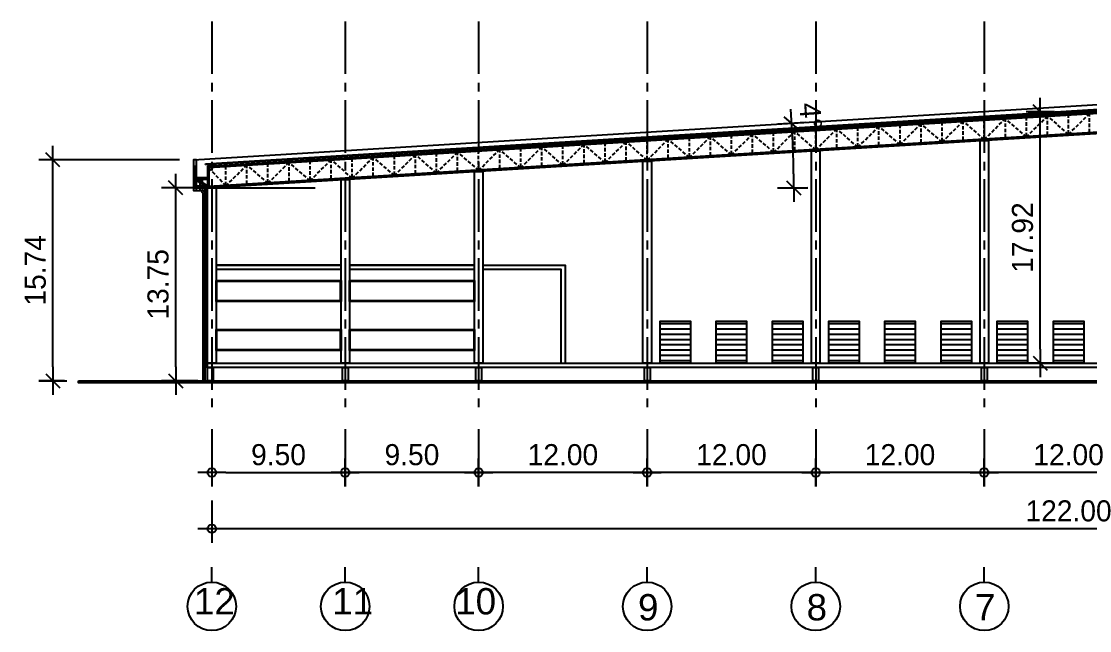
# Model space of a CAD drawing. Extents: x 692141 to 693595, y 1492301 to 1494225.
# Drawn here: x 692416.9 to 692492.9, y 1492695.3 to 1492738.7 of the extents above; entities that cross this region are included whole.
import ezdxf
from ezdxf.enums import TextEntityAlignment as Align

# ---------------------------------------------------------------- set-up
doc = ezdxf.new("R2010")
doc.units = 0
doc.header["$MEASUREMENT"] = 0
doc.linetypes.add('CENTER2', pattern=[1.125, 0.75, -0.125, 0.125, -0.125])
doc.linetypes.add('DASHED2', pattern=[0.375, 0.25, -0.125])
for name, color, linetype in [('A-dimension', 1, 'Continuous'), ('Arrow dim', 2, 'Continuous'), ('Arrow dim2', 1, 'Continuous'), ('Green', 72, 'Continuous'), ('Grid', 8, 'CENTER2'), ('HATCH', 8, 'Continuous'), ('Layer1', 1, 'Continuous'), ('Layer3', 2, 'Continuous'), ('Layer4', 3, 'Continuous'), ('Layer8', 8, 'Continuous'), ('Layer9', 9, 'Continuous'), ('T3', 6, 'Continuous')]:
    doc.layers.add(name, color=color, linetype=linetype)
doc.styles.add('ARIAL', font='arial.ttf')
doc.styles.add('MASTER', font='CordiaUPC.ttf')
doc.dimstyles.new('1000-AA', dxfattribs={"dimtxt": 1.5, "dimasz": 1, "dimexe": 1, "dimexo": 1, "dimgap": 0.5, "dimtad": 1, "dimzin": 0, "dimdsep": 46, "dimtxsty": 'MASTER', "dimblk": 'J-02', "dimcen": 0.09, "dimdle": 1, "dimclrd": 1, "dimclre": 8, "dimclrt": 3, "dimadec": 0, "dimazin": 0, "dimtfac": 1, "dimtix": 1, "dimtmove": 2, "dimatfit": 3, "dimldrblk": 'DOT', "dimfxl": 1, "dimtolj": 1, "dimtzin": 0, "dimarcsym": 0})
doc.dimstyles.new('1000-CC', dxfattribs={"dimtxt": 1.5, "dimasz": 1, "dimexe": 1, "dimexo": 1, "dimgap": 0.5, "dimtad": 1, "dimzin": 0, "dimdsep": 46, "dimtxsty": 'MASTER', "dimblk": 'J-01', "dimcen": 0.09, "dimdle": 1, "dimclrd": 1, "dimclre": 8, "dimclrt": 3, "dimadec": 0, "dimazin": 0, "dimtfac": 1, "dimtix": 1, "dimtmove": 2, "dimatfit": 3, "dimldrblk": 'DOT', "dimfxl": 1, "dimtolj": 1, "dimtzin": 0, "dimarcsym": 0})

# ---------------------------------------------------------------- blocks, each defined once
blk = doc.blocks.new('J-01')
at = {"layer": 'Arrow dim'}
blk.add_circle((0, 0), 0.3, dxfattribs=at)
at = {"layer": 'Arrow dim2'}
for p, q in [((0, -1), (0, 1)), ((-1, 0), (1, 0))]:
    blk.add_line(p, q, dxfattribs=at)
blk = doc.blocks.new('*D352')
at = {"layer": 'A-dimension', "color": 8, "lineweight": -2, "transparency": 16777216}
for p, q in [((692430.448, 1492704.594), (692430.448, 1492701.589)), ((692552.448, 1492704.148), (692552.448, 1492701.589))]:
    blk.add_line(p, q, dxfattribs=at)
at = {"layer": 'A-dimension', "color": 1, "lineweight": -2, "transparency": 16777216}
blk.add_line((692551.448, 1492702.589), (692431.448, 1492702.589), dxfattribs=at)
at = {"layer": 'Defpoints', "color": 0, "transparency": 16777216}
for p in [(692430.448, 1492705.594), (692552.448, 1492705.148), (692430.448, 1492702.589)]:
    blk.add_point(p, dxfattribs=at)
at = {"layer": 'A-dimension', "color": 1, "lineweight": -2, "transparency": 16777216, "rotation": 180}
blk.add_blockref('J-01', (692430.448, 1492702.589), dxfattribs=at)
at = {"layer": 'A-dimension', "color": 1, "lineweight": -2, "transparency": 16777216}
blk.add_blockref('J-01', (692552.448, 1492702.589), dxfattribs=at)
at = {"layer": 'A-dimension', "color": 3, "transparency": 16777216, "insert": (692491.448, 1492703.852), "char_height": 1.5, "attachment_point": 5, "style": 'MASTER'}
blk.add_mtext('\\A1;122.00', dxfattribs=at)
blk = doc.blocks.new('_Dot')
at = {"color": 0, "linetype": 'ByBlock', "lineweight": -2}
blk.add_line((-0.5, 0), (-1, 0), dxfattribs=at)
at = {"color": 0, "linetype": 'ByBlock', "const_width": 0.5}
blk.add_lwpolyline([(-0.25, 0, 1), (0.25, 0, 1)], format="xyb", close=True, dxfattribs=at)
blk = doc.blocks.new('*D357')
at = {"layer": 'A-dimension', "color": 8, "lineweight": -2, "transparency": 16777216}
for p, q in [((692485.448, 1492709.694), (692485.448, 1492705.594)), ((692497.448, 1492709.694), (692497.448, 1492705.594))]:
    blk.add_line(p, q, dxfattribs=at)
at = {"layer": 'A-dimension', "color": 1, "lineweight": -2, "transparency": 16777216}
blk.add_line((692496.448, 1492706.594), (692486.448, 1492706.594), dxfattribs=at)
at = {"layer": 'Defpoints', "color": 0, "transparency": 16777216}
for p in [(692485.448, 1492710.694), (692497.448, 1492710.694), (692485.448, 1492706.594)]:
    blk.add_point(p, dxfattribs=at)
at = {"layer": 'A-dimension', "color": 1, "lineweight": -2, "transparency": 16777216, "rotation": 180}
blk.add_blockref('J-01', (692485.448, 1492706.594), dxfattribs=at)
at = {"layer": 'A-dimension', "color": 1, "lineweight": -2, "transparency": 16777216}
blk.add_blockref('J-01', (692497.448, 1492706.594), dxfattribs=at)
at = {"layer": 'A-dimension', "color": 3, "transparency": 16777216, "insert": (692491.448, 1492707.857), "char_height": 1.5, "attachment_point": 5, "style": 'MASTER'}
blk.add_mtext('\\A1;12.00', dxfattribs=at)
blk = doc.blocks.new('*D358')
at = {"layer": 'A-dimension', "color": 8, "lineweight": -2, "transparency": 16777216}
for p, q in [((692473.448, 1492709.694), (692473.448, 1492705.594)), ((692485.448, 1492709.694), (692485.448, 1492705.594))]:
    blk.add_line(p, q, dxfattribs=at)
at = {"layer": 'A-dimension', "color": 1, "lineweight": -2, "transparency": 16777216}
blk.add_line((692484.448, 1492706.594), (692474.448, 1492706.594), dxfattribs=at)
at = {"layer": 'Defpoints', "color": 0, "transparency": 16777216}
for p in [(692473.448, 1492710.694), (692485.448, 1492710.694), (692473.448, 1492706.594)]:
    blk.add_point(p, dxfattribs=at)
at = {"layer": 'A-dimension', "color": 1, "lineweight": -2, "transparency": 16777216, "rotation": 180}
blk.add_blockref('J-01', (692473.448, 1492706.594), dxfattribs=at)
at = {"layer": 'A-dimension', "color": 1, "lineweight": -2, "transparency": 16777216}
blk.add_blockref('J-01', (692485.448, 1492706.594), dxfattribs=at)
at = {"layer": 'A-dimension', "color": 3, "transparency": 16777216, "insert": (692479.448, 1492707.857), "char_height": 1.5, "attachment_point": 5, "style": 'MASTER'}
blk.add_mtext('\\A1;12.00', dxfattribs=at)
blk = doc.blocks.new('*D359')
at = {"layer": 'A-dimension', "color": 8, "lineweight": -2, "transparency": 16777216}
for p, q in [((692461.448, 1492709.694), (692461.448, 1492705.594)), ((692473.448, 1492709.694), (692473.448, 1492705.594))]:
    blk.add_line(p, q, dxfattribs=at)
at = {"layer": 'A-dimension', "color": 1, "lineweight": -2, "transparency": 16777216}
blk.add_line((692472.448, 1492706.594), (692462.448, 1492706.594), dxfattribs=at)
at = {"layer": 'Defpoints', "color": 0, "transparency": 16777216}
for p in [(692461.448, 1492710.694), (692473.448, 1492710.694), (692461.448, 1492706.594)]:
    blk.add_point(p, dxfattribs=at)
at = {"layer": 'A-dimension', "color": 1, "lineweight": -2, "transparency": 16777216, "rotation": 180}
blk.add_blockref('J-01', (692461.448, 1492706.594), dxfattribs=at)
at = {"layer": 'A-dimension', "color": 1, "lineweight": -2, "transparency": 16777216}
blk.add_blockref('J-01', (692473.448, 1492706.594), dxfattribs=at)
at = {"layer": 'A-dimension', "color": 3, "transparency": 16777216, "insert": (692467.448, 1492707.857), "char_height": 1.5, "attachment_point": 5, "style": 'MASTER'}
blk.add_mtext('\\A1;12.00', dxfattribs=at)
blk = doc.blocks.new('*D360')
at = {"layer": 'A-dimension', "color": 8, "lineweight": -2, "transparency": 16777216}
for p, q in [((692449.448, 1492709.694), (692449.448, 1492705.594)), ((692461.448, 1492709.694), (692461.448, 1492705.594))]:
    blk.add_line(p, q, dxfattribs=at)
at = {"layer": 'A-dimension', "color": 1, "lineweight": -2, "transparency": 16777216}
blk.add_line((692460.448, 1492706.594), (692450.448, 1492706.594), dxfattribs=at)
at = {"layer": 'Defpoints', "color": 0, "transparency": 16777216}
for p in [(692449.448, 1492710.694), (692461.448, 1492710.694), (692449.448, 1492706.594)]:
    blk.add_point(p, dxfattribs=at)
at = {"layer": 'A-dimension', "color": 1, "lineweight": -2, "transparency": 16777216, "rotation": 180}
blk.add_blockref('J-01', (692449.448, 1492706.594), dxfattribs=at)
at = {"layer": 'A-dimension', "color": 1, "lineweight": -2, "transparency": 16777216}
blk.add_blockref('J-01', (692461.448, 1492706.594), dxfattribs=at)
at = {"layer": 'A-dimension', "color": 3, "transparency": 16777216, "insert": (692455.448, 1492707.857), "char_height": 1.5, "attachment_point": 5, "style": 'MASTER'}
blk.add_mtext('\\A1;12.00', dxfattribs=at)
blk = doc.blocks.new('*D361')
at = {"layer": 'A-dimension', "color": 8, "lineweight": -2, "transparency": 16777216}
for p, q in [((692439.948, 1492709.694), (692439.948, 1492705.594)), ((692449.448, 1492709.694), (692449.448, 1492705.594))]:
    blk.add_line(p, q, dxfattribs=at)
at = {"layer": 'A-dimension', "color": 1, "lineweight": -2, "transparency": 16777216}
blk.add_line((692448.448, 1492706.594), (692440.948, 1492706.594), dxfattribs=at)
at = {"layer": 'Defpoints', "color": 0, "transparency": 16777216}
for p in [(692439.948, 1492710.694), (692449.448, 1492710.694), (692439.948, 1492706.594)]:
    blk.add_point(p, dxfattribs=at)
at = {"layer": 'A-dimension', "color": 1, "lineweight": -2, "transparency": 16777216, "rotation": 180}
blk.add_blockref('J-01', (692439.948, 1492706.594), dxfattribs=at)
at = {"layer": 'A-dimension', "color": 1, "lineweight": -2, "transparency": 16777216}
blk.add_blockref('J-01', (692449.448, 1492706.594), dxfattribs=at)
at = {"layer": 'A-dimension', "color": 3, "transparency": 16777216, "insert": (692444.698, 1492707.857), "char_height": 1.5, "attachment_point": 5, "style": 'MASTER'}
blk.add_mtext('\\A1;9.50', dxfattribs=at)
blk = doc.blocks.new('*D362')
at = {"layer": 'A-dimension', "color": 8, "lineweight": -2, "transparency": 16777216}
for p, q in [((692430.448, 1492709.694), (692430.448, 1492705.594)), ((692439.948, 1492709.694), (692439.948, 1492705.594))]:
    blk.add_line(p, q, dxfattribs=at)
at = {"layer": 'A-dimension', "color": 1, "lineweight": -2, "transparency": 16777216}
blk.add_line((692431.448, 1492706.594), (692438.948, 1492706.594), dxfattribs=at)
at = {"layer": 'Defpoints', "color": 0, "transparency": 16777216}
for p in [(692430.448, 1492710.694), (692439.948, 1492710.694), (692439.948, 1492706.594)]:
    blk.add_point(p, dxfattribs=at)
at = {"layer": 'A-dimension', "color": 1, "lineweight": -2, "transparency": 16777216, "rotation": 180}
blk.add_blockref('J-01', (692430.448, 1492706.594), dxfattribs=at)
at = {"layer": 'A-dimension', "color": 1, "lineweight": -2, "transparency": 16777216}
blk.add_blockref('J-01', (692439.948, 1492706.594), dxfattribs=at)
at = {"layer": 'A-dimension', "color": 3, "transparency": 16777216, "insert": (692435.198, 1492707.857), "char_height": 1.5, "attachment_point": 5, "style": 'MASTER'}
blk.add_mtext('\\A1;9.50', dxfattribs=at)
blk = doc.blocks.new('J-02')
at = {"layer": 'Arrow dim'}
blk.add_line((-0.5, -0.5), (0.5, 0.5), dxfattribs=at)
at = {"layer": 'Arrow dim2'}
for p, q in [((0, -1), (0, 1)), ((-1, 0), (1, 0))]:
    blk.add_line(p, q, dxfattribs=at)
blk = doc.blocks.new('*D365')
at = {"layer": 'A-dimension', "color": 8, "lineweight": -2, "transparency": 16777216}
blk.add_line((692470.714, 1492726.887), (692472.877, 1492726.887), dxfattribs=at)
at = {"layer": 'A-dimension', "color": 1, "lineweight": -2, "transparency": 16777216}
blk.add_arc((692396.79, 1492726.887), 75.088, 0.76306, 2.73991, dxfattribs=at)
at = {"layer": 'Defpoints', "color": 0, "transparency": 16777216}
for p in [(692552.898, 1492736.443), (692429.348, 1492728.88), (692471.862, 1492728.418), (692430.748, 1492726.887), (692469.714, 1492726.887)]:
    blk.add_point(p, dxfattribs=at)
at = {"layer": 'A-dimension', "color": 1, "lineweight": -2, "transparency": 16777216}
for p, rotation in [((692471.737, 1492731.475), 93.12143984809143), ((692471.877, 1492726.887), 270.3815291377009)]:
    blk.add_blockref('J-02', p, dxfattribs=dict(at, rotation=rotation))
at = {"layer": 'A-dimension', "color": 3, "transparency": 16777216, "insert": (692473.092, 1492731.993), "char_height": 1.5, "attachment_point": 5, "rotation": 273.82824, "style": 'MASTER'}
blk.add_mtext('\\A1;4°', dxfattribs=at)

msp = doc.modelspace()

# ---------------------------------------------------------------- hatches: boundary and pattern name
at = {"layer": 'HATCH', "transparency": 33554595}
h = msp.add_hatch(dxfattribs=at)
h.set_pattern_fill('LINE', color=8, scale=3)
h.set_pattern_definition([(0, (-280.03727, -1194.29246), (0, 0.375), [])])
h.paths.add_polyline_path([(692462.368, 1492714.377), (692462.368, 1492717.377), (692464.528, 1492717.377), (692464.528, 1492714.377)])
h = msp.add_hatch(dxfattribs=at)
h.set_pattern_fill('LINE', color=8, scale=3)
h.set_pattern_definition([(0, (-276.03727, -1194.29246), (0, 0.375), [])])
h.paths.add_polyline_path([(692466.368, 1492714.377), (692466.368, 1492717.377), (692468.528, 1492717.377), (692468.528, 1492714.377)])
h = msp.add_hatch(dxfattribs=at)
h.set_pattern_fill('LINE', color=8, scale=3)
h.set_pattern_definition([(0, (-272.03727, -1194.29246), (0, 0.375), [])])
h.paths.add_polyline_path([(692470.368, 1492714.377), (692470.368, 1492717.377), (692472.528, 1492717.377), (692472.528, 1492714.377)])
h = msp.add_hatch(dxfattribs=at)
h.set_pattern_fill('LINE', color=8, scale=3)
h.set_pattern_definition([(0, (-268.03727, -1194.29246), (0, 0.375), [])])
h.paths.add_polyline_path([(692474.368, 1492714.377), (692474.368, 1492717.377), (692476.528, 1492717.377), (692476.528, 1492714.377)])
h = msp.add_hatch(dxfattribs=at)
h.set_pattern_fill('LINE', color=8, scale=3)
h.set_pattern_definition([(0, (-264.03727, -1194.29246), (0, 0.375), [])])
h.paths.add_polyline_path([(692478.368, 1492714.377), (692478.368, 1492717.377), (692480.528, 1492717.377), (692480.528, 1492714.377)])
h = msp.add_hatch(dxfattribs=at)
h.set_pattern_fill('LINE', color=8, scale=3)
h.set_pattern_definition([(0, (-260.03727, -1194.29246), (0, 0.375), [])])
h.paths.add_polyline_path([(692482.368, 1492714.377), (692482.368, 1492717.377), (692484.528, 1492717.377), (692484.528, 1492714.377)])
h = msp.add_hatch(dxfattribs=at)
h.set_pattern_fill('LINE', color=8, scale=3)
h.set_pattern_definition([(0, (-256.03727, -1194.29246), (0, 0.375), [])])
h.paths.add_polyline_path([(692486.368, 1492714.377), (692486.368, 1492717.377), (692488.528, 1492717.377), (692488.528, 1492714.377)])
h = msp.add_hatch(dxfattribs=at)
h.set_pattern_fill('LINE', color=8, scale=3)
h.set_pattern_definition([(0, (-252.03727, -1194.29246), (0, 0.375), [])])
h.paths.add_polyline_path([(692490.368, 1492714.377), (692490.368, 1492717.377), (692492.528, 1492717.377), (692492.528, 1492714.377)])

# ---------------------------------------------------------------- linework, layer by layer
for points in [[(692491.27, 1492732.25), (692491.268, 1492732.282), (692491.329, 1492732.286), (692491.338, 1492732.139), (692491.397, 1492732.143), (692491.396, 1492732.169), (692491.399, 1492732.169), (692491.4, 1492732.14), (692491.336, 1492732.136), (692491.327, 1492732.282), (692491.272, 1492732.279), (692491.273, 1492732.25)], [(692492.768, 1492732.342), (692492.766, 1492732.374), (692492.827, 1492732.377), (692492.836, 1492732.231), (692492.894, 1492732.234), (692492.893, 1492732.26), (692492.896, 1492732.26), (692492.898, 1492732.231), (692492.833, 1492732.227), (692492.824, 1492732.374), (692492.769, 1492732.371), (692492.771, 1492732.342)], [(692477.796, 1492731.425), (692477.794, 1492731.457), (692477.855, 1492731.461), (692477.864, 1492731.314), (692477.922, 1492731.318), (692477.921, 1492731.344), (692477.924, 1492731.344), (692477.926, 1492731.315), (692477.861, 1492731.311), (692477.852, 1492731.458), (692477.797, 1492731.454), (692477.799, 1492731.425)], [(692479.293, 1492731.517), (692479.291, 1492731.549), (692479.352, 1492731.552), (692479.361, 1492731.406), (692479.42, 1492731.409), (692479.418, 1492731.435), (692479.421, 1492731.435), (692479.423, 1492731.407), (692479.358, 1492731.403), (692479.349, 1492731.549), (692479.294, 1492731.546), (692479.296, 1492731.517)], [(692480.79, 1492731.608), (692480.788, 1492731.64), (692480.849, 1492731.644), (692480.858, 1492731.497), (692480.917, 1492731.501), (692480.915, 1492731.527), (692480.918, 1492731.527), (692480.92, 1492731.498), (692480.855, 1492731.494), (692480.846, 1492731.641), (692480.791, 1492731.638), (692480.793, 1492731.609)], [(692482.287, 1492731.7), (692482.285, 1492731.732), (692482.346, 1492731.736), (692482.355, 1492731.589), (692482.414, 1492731.593), (692482.412, 1492731.619), (692482.415, 1492731.619), (692482.417, 1492731.59), (692482.352, 1492731.586), (692482.343, 1492731.733), (692482.288, 1492731.729), (692482.29, 1492731.7)], [(692483.784, 1492731.792), (692483.783, 1492731.824), (692483.843, 1492731.827), (692483.852, 1492731.681), (692483.911, 1492731.684), (692483.91, 1492731.71), (692483.913, 1492731.71), (692483.914, 1492731.681), (692483.85, 1492731.678), (692483.841, 1492731.824), (692483.786, 1492731.821), (692483.787, 1492731.792)], [(692485.282, 1492731.883), (692485.28, 1492731.915), (692485.341, 1492731.919), (692485.35, 1492731.772), (692485.408, 1492731.776), (692485.407, 1492731.802), (692485.41, 1492731.802), (692485.412, 1492731.773), (692485.347, 1492731.769), (692485.338, 1492731.916), (692485.283, 1492731.913), (692485.285, 1492731.884)], [(692486.779, 1492731.975), (692486.777, 1492732.007), (692486.838, 1492732.011), (692486.847, 1492731.864), (692486.906, 1492731.868), (692486.904, 1492731.894), (692486.907, 1492731.894), (692486.909, 1492731.865), (692486.844, 1492731.861), (692486.835, 1492732.008), (692486.78, 1492732.004), (692486.782, 1492731.975)], [(692488.276, 1492732.067), (692488.274, 1492732.099), (692488.335, 1492732.102), (692488.344, 1492731.956), (692488.403, 1492731.959), (692488.401, 1492731.985), (692488.404, 1492731.985), (692488.406, 1492731.956), (692488.341, 1492731.952), (692488.332, 1492732.099), (692488.277, 1492732.096), (692488.279, 1492732.067)], [(692489.773, 1492732.158), (692489.771, 1492732.19), (692489.832, 1492732.194), (692489.841, 1492732.047), (692489.9, 1492732.051), (692489.898, 1492732.077), (692489.901, 1492732.077), (692489.903, 1492732.048), (692489.838, 1492732.044), (692489.829, 1492732.191), (692489.774, 1492732.187), (692489.776, 1492732.159)], [(692465.818, 1492730.692), (692465.816, 1492730.724), (692465.877, 1492730.728), (692465.886, 1492730.581), (692465.945, 1492730.584), (692465.943, 1492730.61), (692465.946, 1492730.611), (692465.948, 1492730.582), (692465.883, 1492730.578), (692465.874, 1492730.724), (692465.819, 1492730.721), (692465.821, 1492730.692)], [(692467.315, 1492730.784), (692467.313, 1492730.816), (692467.374, 1492730.819), (692467.383, 1492730.673), (692467.442, 1492730.676), (692467.441, 1492730.702), (692467.444, 1492730.702), (692467.445, 1492730.673), (692467.38, 1492730.669), (692467.371, 1492730.816), (692467.317, 1492730.813), (692467.318, 1492730.784)], [(692468.812, 1492730.875), (692468.811, 1492730.907), (692468.871, 1492730.911), (692468.88, 1492730.764), (692468.939, 1492730.768), (692468.938, 1492730.794), (692468.941, 1492730.794), (692468.942, 1492730.765), (692468.878, 1492730.761), (692468.869, 1492730.908), (692468.814, 1492730.904), (692468.815, 1492730.875)], [(692470.31, 1492730.967), (692470.308, 1492730.999), (692470.369, 1492731.003), (692470.378, 1492730.856), (692470.436, 1492730.859), (692470.435, 1492730.885), (692470.438, 1492730.886), (692470.44, 1492730.857), (692470.375, 1492730.853), (692470.366, 1492730.999), (692470.311, 1492730.996), (692470.313, 1492730.967)], [(692471.807, 1492731.059), (692471.805, 1492731.09), (692471.866, 1492731.094), (692471.875, 1492730.947), (692471.934, 1492730.951), (692471.932, 1492730.977), (692471.935, 1492730.977), (692471.937, 1492730.948), (692471.872, 1492730.944), (692471.863, 1492731.091), (692471.808, 1492731.088), (692471.81, 1492731.059)], [(692473.304, 1492731.15), (692473.302, 1492731.182), (692473.363, 1492731.186), (692473.372, 1492731.039), (692473.431, 1492731.043), (692473.429, 1492731.069), (692473.432, 1492731.069), (692473.434, 1492731.04), (692473.369, 1492731.036), (692473.36, 1492731.183), (692473.305, 1492731.179), (692473.307, 1492731.15)], [(692474.801, 1492731.242), (692474.799, 1492731.274), (692474.86, 1492731.278), (692474.869, 1492731.131), (692474.928, 1492731.134), (692474.926, 1492731.16), (692474.929, 1492731.161), (692474.931, 1492731.132), (692474.866, 1492731.128), (692474.857, 1492731.274), (692474.803, 1492731.271), (692474.804, 1492731.242)], [(692476.298, 1492731.334), (692476.297, 1492731.365), (692476.357, 1492731.369), (692476.366, 1492731.222), (692476.425, 1492731.226), (692476.424, 1492731.252), (692476.427, 1492731.252), (692476.428, 1492731.223), (692476.364, 1492731.219), (692476.355, 1492731.366), (692476.3, 1492731.363), (692476.301, 1492731.334)], [(692453.841, 1492729.959), (692453.839, 1492729.991), (692453.899, 1492729.994), (692453.908, 1492729.848), (692453.967, 1492729.851), (692453.966, 1492729.877), (692453.969, 1492729.877), (692453.97, 1492729.848), (692453.906, 1492729.845), (692453.897, 1492729.991), (692453.842, 1492729.988), (692453.844, 1492729.959)], [(692455.338, 1492730.05), (692455.336, 1492730.082), (692455.397, 1492730.086), (692455.406, 1492729.939), (692455.465, 1492729.943), (692455.463, 1492729.969), (692455.466, 1492729.969), (692455.468, 1492729.94), (692455.403, 1492729.936), (692455.394, 1492730.083), (692455.339, 1492730.08), (692455.341, 1492730.051)], [(692456.835, 1492730.142), (692456.833, 1492730.174), (692456.894, 1492730.178), (692456.903, 1492730.031), (692456.962, 1492730.035), (692456.96, 1492730.061), (692456.963, 1492730.061), (692456.965, 1492730.032), (692456.9, 1492730.028), (692456.891, 1492730.175), (692456.836, 1492730.171), (692456.838, 1492730.142)], [(692458.332, 1492730.234), (692458.33, 1492730.266), (692458.391, 1492730.269), (692458.4, 1492730.123), (692458.459, 1492730.126), (692458.457, 1492730.152), (692458.46, 1492730.152), (692458.462, 1492730.123), (692458.397, 1492730.119), (692458.388, 1492730.266), (692458.333, 1492730.263), (692458.335, 1492730.234)], [(692459.829, 1492730.325), (692459.827, 1492730.357), (692459.888, 1492730.361), (692459.897, 1492730.214), (692459.956, 1492730.218), (692459.955, 1492730.244), (692459.958, 1492730.244), (692459.959, 1492730.215), (692459.894, 1492730.211), (692459.885, 1492730.358), (692459.831, 1492730.354), (692459.832, 1492730.326)], [(692461.327, 1492730.417), (692461.325, 1492730.449), (692461.385, 1492730.453), (692461.394, 1492730.306), (692461.453, 1492730.31), (692461.452, 1492730.335), (692461.455, 1492730.336), (692461.456, 1492730.307), (692461.392, 1492730.303), (692461.383, 1492730.449), (692461.328, 1492730.446), (692461.329, 1492730.417)], [(692462.824, 1492730.509), (692462.822, 1492730.541), (692462.883, 1492730.544), (692462.892, 1492730.398), (692462.951, 1492730.401), (692462.949, 1492730.427), (692462.952, 1492730.427), (692462.954, 1492730.398), (692462.889, 1492730.394), (692462.88, 1492730.541), (692462.825, 1492730.538), (692462.827, 1492730.509)], [(692464.321, 1492730.6), (692464.319, 1492730.632), (692464.38, 1492730.636), (692464.389, 1492730.489), (692464.448, 1492730.493), (692464.446, 1492730.519), (692464.449, 1492730.519), (692464.451, 1492730.49), (692464.386, 1492730.486), (692464.377, 1492730.633), (692464.322, 1492730.629), (692464.324, 1492730.6)], [(692441.863, 1492729.226), (692441.861, 1492729.257), (692441.922, 1492729.261), (692441.931, 1492729.114), (692441.99, 1492729.118), (692441.988, 1492729.144), (692441.991, 1492729.144), (692441.993, 1492729.115), (692441.928, 1492729.111), (692441.919, 1492729.258), (692441.864, 1492729.255), (692441.866, 1492729.226)], [(692443.36, 1492729.317), (692443.358, 1492729.349), (692443.419, 1492729.353), (692443.428, 1492729.206), (692443.487, 1492729.21), (692443.485, 1492729.236), (692443.488, 1492729.236), (692443.49, 1492729.207), (692443.425, 1492729.203), (692443.416, 1492729.35), (692443.361, 1492729.346), (692443.363, 1492729.317)], [(692444.857, 1492729.409), (692444.855, 1492729.441), (692444.916, 1492729.445), (692444.925, 1492729.298), (692444.984, 1492729.301), (692444.983, 1492729.327), (692444.986, 1492729.328), (692444.987, 1492729.299), (692444.922, 1492729.295), (692444.913, 1492729.441), (692444.859, 1492729.438), (692444.86, 1492729.409)], [(692446.355, 1492729.5), (692446.353, 1492729.532), (692446.413, 1492729.536), (692446.422, 1492729.389), (692446.481, 1492729.393), (692446.48, 1492729.419), (692446.483, 1492729.419), (692446.485, 1492729.39), (692446.42, 1492729.386), (692446.411, 1492729.533), (692446.356, 1492729.53), (692446.358, 1492729.501)], [(692447.852, 1492729.592), (692447.85, 1492729.624), (692447.911, 1492729.628), (692447.92, 1492729.481), (692447.979, 1492729.485), (692447.977, 1492729.511), (692447.98, 1492729.511), (692447.982, 1492729.482), (692447.917, 1492729.478), (692447.908, 1492729.625), (692447.853, 1492729.621), (692447.855, 1492729.592)], [(692449.349, 1492729.684), (692449.347, 1492729.716), (692449.408, 1492729.719), (692449.417, 1492729.573), (692449.476, 1492729.576), (692449.474, 1492729.602), (692449.477, 1492729.602), (692449.479, 1492729.574), (692449.414, 1492729.57), (692449.405, 1492729.716), (692449.35, 1492729.713), (692449.352, 1492729.684)], [(692450.846, 1492729.775), (692450.844, 1492729.807), (692450.905, 1492729.811), (692450.914, 1492729.664), (692450.973, 1492729.668), (692450.971, 1492729.694), (692450.974, 1492729.694), (692450.976, 1492729.665), (692450.911, 1492729.661), (692450.902, 1492729.808), (692450.847, 1492729.805), (692450.849, 1492729.776)], [(692452.343, 1492729.867), (692452.341, 1492729.899), (692452.402, 1492729.903), (692452.411, 1492729.756), (692452.47, 1492729.76), (692452.469, 1492729.786), (692452.472, 1492729.786), (692452.473, 1492729.757), (692452.408, 1492729.753), (692452.399, 1492729.9), (692452.345, 1492729.896), (692452.346, 1492729.867)], [(692430.15, 1492728.509), (692430.148, 1492728.54), (692430.209, 1492728.544), (692430.218, 1492728.397), (692430.276, 1492728.401), (692430.275, 1492728.427), (692430.278, 1492728.427), (692430.28, 1492728.398), (692430.215, 1492728.394), (692430.206, 1492728.541), (692430.151, 1492728.538), (692430.153, 1492728.509)], [(692431.383, 1492728.584), (692431.381, 1492728.616), (692431.441, 1492728.62), (692431.45, 1492728.473), (692431.509, 1492728.477), (692431.508, 1492728.502), (692431.511, 1492728.503), (692431.513, 1492728.474), (692431.448, 1492728.47), (692431.439, 1492728.616), (692431.384, 1492728.613), (692431.386, 1492728.584)], [(692432.88, 1492728.676), (692432.878, 1492728.708), (692432.939, 1492728.711), (692432.948, 1492728.565), (692433.007, 1492728.568), (692433.005, 1492728.594), (692433.008, 1492728.594), (692433.01, 1492728.565), (692432.945, 1492728.561), (692432.936, 1492728.708), (692432.881, 1492728.705), (692432.883, 1492728.676)], [(692434.377, 1492728.767), (692434.375, 1492728.799), (692434.436, 1492728.803), (692434.445, 1492728.656), (692434.504, 1492728.66), (692434.502, 1492728.686), (692434.505, 1492728.686), (692434.507, 1492728.657), (692434.442, 1492728.653), (692434.433, 1492728.8), (692434.378, 1492728.796), (692434.38, 1492728.767)], [(692435.874, 1492728.859), (692435.872, 1492728.891), (692435.933, 1492728.895), (692435.942, 1492728.748), (692436.001, 1492728.751), (692435.999, 1492728.777), (692436.002, 1492728.778), (692436.004, 1492728.749), (692435.939, 1492728.745), (692435.93, 1492728.891), (692435.875, 1492728.888), (692435.877, 1492728.859)], [(692437.371, 1492728.951), (692437.369, 1492728.983), (692437.43, 1492728.986), (692437.439, 1492728.84), (692437.498, 1492728.843), (692437.497, 1492728.869), (692437.5, 1492728.869), (692437.501, 1492728.84), (692437.436, 1492728.836), (692437.427, 1492728.983), (692437.373, 1492728.98), (692437.374, 1492728.951)], [(692438.869, 1492729.042), (692438.867, 1492729.074), (692438.927, 1492729.078), (692438.936, 1492728.931), (692438.995, 1492728.935), (692438.994, 1492728.961), (692438.997, 1492728.961), (692438.999, 1492728.932), (692438.934, 1492728.928), (692438.925, 1492729.075), (692438.87, 1492729.071), (692438.872, 1492729.042)], [(692440.366, 1492729.134), (692440.364, 1492729.166), (692440.425, 1492729.17), (692440.434, 1492729.023), (692440.493, 1492729.026), (692440.491, 1492729.052), (692440.494, 1492729.053), (692440.496, 1492729.024), (692440.431, 1492729.02), (692440.422, 1492729.166), (692440.367, 1492729.163), (692440.369, 1492729.134)], [(692430.148, 1492714.377), (692552.748, 1492714.377), (692552.748, 1492714.074), (692430.148, 1492714.074)]]:
    msp.add_lwpolyline(points, close=True)
at = {"color": 8}
for points in [[(692462.368, 1492714.377), (692462.368, 1492717.377), (692464.528, 1492717.377), (692464.528, 1492714.377)], [(692466.368, 1492714.377), (692466.368, 1492717.377), (692468.528, 1492717.377), (692468.528, 1492714.377)], [(692470.368, 1492714.377), (692470.368, 1492717.377), (692472.528, 1492717.377), (692472.528, 1492714.377)], [(692474.368, 1492714.377), (692474.368, 1492717.377), (692476.528, 1492717.377), (692476.528, 1492714.377)], [(692478.368, 1492714.377), (692478.368, 1492717.377), (692480.528, 1492717.377), (692480.528, 1492714.377)], [(692482.368, 1492714.377), (692482.368, 1492717.377), (692484.528, 1492717.377), (692484.528, 1492714.377)], [(692486.368, 1492714.377), (692486.368, 1492717.377), (692488.528, 1492717.377), (692488.528, 1492714.377)], [(692490.368, 1492714.377), (692490.368, 1492717.377), (692492.528, 1492717.377), (692492.528, 1492714.377)]]:
    msp.add_lwpolyline(points, close=True, dxfattribs=at)
at = {"layer": 'A-dimension'}
msp.add_lwpolyline([(692430.748, 1492726.887), (692437.797, 1492726.887)], dxfattribs=at)
at = {"layer": 'Grid', "ltscale": 5}
for points in [[(692430.448, 1492738.741), (692430.448, 1492710.694)], [(692439.948, 1492738.741), (692439.948, 1492710.694)], [(692449.448, 1492738.741), (692449.448, 1492710.694)], [(692461.448, 1492738.741), (692461.448, 1492710.694)], [(692473.448, 1492738.741), (692473.448, 1492710.694)], [(692485.448, 1492738.741), (692485.448, 1492710.694)]]:
    msp.add_lwpolyline(points, dxfattribs=at)
at = {"layer": 'Layer1'}
for points in [[(692430.148, 1492726.887), (692552.748, 1492734.392), (692552.748, 1492735.895), (692430.148, 1492728.39)], [(692430.248, 1492726.994), (692552.648, 1492734.486), (692552.648, 1492735.789), (692430.248, 1492728.296)], [(692485.148, 1492730.254), (692485.748, 1492730.254), (692485.748, 1492714.377), (692485.148, 1492714.377)], [(692473.148, 1492729.52), (692473.748, 1492729.52), (692473.748, 1492714.377), (692473.148, 1492714.377)], [(692461.148, 1492728.785), (692461.748, 1492728.785), (692461.748, 1492714.377), (692461.148, 1492714.377)], [(692449.148, 1492728.05), (692449.748, 1492728.05), (692449.748, 1492714.377), (692449.148, 1492714.377)], [(692439.648, 1492727.469), (692440.248, 1492727.469), (692440.248, 1492714.377), (692439.648, 1492714.377)], [(692430.148, 1492726.887), (692430.748, 1492726.887), (692430.748, 1492714.377), (692430.148, 1492714.377)]]:
    msp.add_lwpolyline(points, close=True, dxfattribs=at)
at = {"layer": 'Layer1', "linetype": 'DASHED2'}
for points in [[(692430.198, 1492726.941), (692552.698, 1492734.439), (692552.698, 1492735.842), (692430.198, 1492728.343)], [(692429.248, 1492727.54), (692430.198, 1492727.54), (692430.198, 1492726.937), (692429.248, 1492726.937)]]:
    msp.add_lwpolyline(points, close=True, dxfattribs=at)
for points in [[(692482.448, 1492730.139), (692483.948, 1492731.633)], [(692482.448, 1492730.189), (692482.448, 1492731.492)], [(692485.448, 1492730.323), (692483.948, 1492731.633)], [(692483.948, 1492730.281), (692483.948, 1492731.583)], [(692485.448, 1492730.323), (692486.948, 1492731.817)], [(692485.448, 1492730.373), (692485.448, 1492731.675)], [(692488.448, 1492730.506), (692486.948, 1492731.817)], [(692486.948, 1492730.465), (692486.948, 1492731.767)], [(692488.448, 1492730.506), (692489.948, 1492732.001)], [(692488.448, 1492730.556), (692488.448, 1492731.859)], [(692491.448, 1492730.69), (692489.948, 1492732.001)], [(692489.948, 1492730.648), (692489.948, 1492731.951)], [(692491.448, 1492730.69), (692492.948, 1492732.184)], [(692491.448, 1492730.74), (692491.448, 1492732.042)], [(692492.948, 1492730.832), (692492.948, 1492732.134)], [(692467.448, 1492729.221), (692468.948, 1492730.715)], [(692470.448, 1492729.404), (692468.948, 1492730.715)], [(692470.448, 1492729.404), (692471.948, 1492730.899)], [(692470.448, 1492729.455), (692470.448, 1492730.757)], [(692473.448, 1492729.588), (692471.948, 1492730.899)], [(692471.948, 1492729.546), (692471.948, 1492730.849)], [(692473.448, 1492729.588), (692474.948, 1492731.082)], [(692473.448, 1492729.638), (692473.448, 1492730.941)], [(692476.448, 1492729.772), (692474.948, 1492731.082)], [(692474.948, 1492729.73), (692474.948, 1492731.032)], [(692476.448, 1492729.772), (692477.948, 1492731.266)], [(692476.448, 1492729.822), (692476.448, 1492731.124)], [(692479.448, 1492729.955), (692477.948, 1492731.266)], [(692477.948, 1492729.914), (692477.948, 1492731.216)], [(692479.448, 1492729.955), (692480.948, 1492731.45)], [(692479.448, 1492730.005), (692479.448, 1492731.308)], [(692482.448, 1492730.139), (692480.948, 1492731.45)], [(692480.948, 1492730.097), (692480.948, 1492731.4)], [(692455.448, 1492728.486), (692456.948, 1492729.981)], [(692458.448, 1492728.67), (692456.948, 1492729.981)], [(692458.448, 1492728.67), (692459.948, 1492730.164)], [(692458.448, 1492728.72), (692458.448, 1492730.022)], [(692461.448, 1492728.853), (692459.948, 1492730.164)], [(692459.948, 1492728.812), (692459.948, 1492730.114)], [(692461.448, 1492728.853), (692462.948, 1492730.348)], [(692461.448, 1492728.904), (692461.448, 1492730.206)], [(692464.448, 1492729.037), (692462.948, 1492730.348)], [(692462.948, 1492728.995), (692462.948, 1492730.298)], [(692464.448, 1492729.037), (692465.948, 1492730.532)], [(692464.448, 1492729.087), (692464.448, 1492730.39)], [(692467.448, 1492729.221), (692465.948, 1492730.532)], [(692465.948, 1492729.179), (692465.948, 1492730.481)], [(692467.448, 1492729.271), (692467.448, 1492730.573)], [(692468.948, 1492729.363), (692468.948, 1492730.665)], [(692443.448, 1492727.752), (692444.948, 1492729.246)], [(692446.448, 1492727.935), (692444.948, 1492729.246)], [(692444.948, 1492727.894), (692444.948, 1492729.196)], [(692446.448, 1492727.935), (692447.948, 1492729.43)], [(692446.448, 1492727.985), (692446.448, 1492729.288)], [(692449.448, 1492728.119), (692447.948, 1492729.43)], [(692447.948, 1492728.077), (692447.948, 1492729.38)], [(692449.448, 1492728.119), (692450.948, 1492729.613)], [(692449.448, 1492728.169), (692449.448, 1492729.471)], [(692452.448, 1492728.303), (692450.948, 1492729.613)], [(692450.948, 1492728.261), (692450.948, 1492729.563)], [(692452.448, 1492728.303), (692453.948, 1492729.797)], [(692452.448, 1492728.353), (692452.448, 1492729.655)], [(692455.448, 1492728.486), (692453.948, 1492729.797)], [(692453.948, 1492728.444), (692453.948, 1492729.747)], [(692455.448, 1492728.536), (692455.448, 1492729.839)], [(692456.948, 1492728.628), (692456.948, 1492729.931)], [(692431.448, 1492727.017), (692432.948, 1492728.511)], [(692434.448, 1492727.201), (692432.948, 1492728.511)], [(692432.948, 1492727.159), (692432.948, 1492728.461)], [(692434.448, 1492727.201), (692435.948, 1492728.695)], [(692434.448, 1492727.251), (692434.448, 1492728.553)], [(692437.448, 1492727.384), (692435.948, 1492728.695)], [(692435.948, 1492727.343), (692435.948, 1492728.645)], [(692437.448, 1492727.384), (692438.948, 1492728.879)], [(692437.448, 1492727.434), (692437.448, 1492728.737)], [(692440.448, 1492727.568), (692438.948, 1492728.879)], [(692438.948, 1492727.526), (692438.948, 1492728.829)], [(692440.448, 1492727.568), (692441.948, 1492729.062)], [(692440.448, 1492727.618), (692440.448, 1492728.92)], [(692443.448, 1492727.752), (692441.948, 1492729.062)], [(692441.948, 1492727.71), (692441.948, 1492729.012)], [(692443.448, 1492727.802), (692443.448, 1492729.104)], [(692431.448, 1492727.017), (692430.198, 1492728.343)], [(692431.448, 1492727.067), (692431.448, 1492728.37)], [(692429.348, 1492726.689), (692429.948, 1492726.689)]]:
    msp.add_lwpolyline(points, dxfattribs=at)
at = {"layer": 'Layer1'}
for points in [[(692430.148, 1492727.59), (692429.298, 1492727.59), (692429.298, 1492728.39), (692429.198, 1492728.39), (692429.198, 1492726.887), (692430.148, 1492726.887), (692430.148, 1492726.987), (692429.298, 1492726.987), (692429.298, 1492727.49), (692430.148, 1492727.49)], [(692429.298, 1492727.449), (692430.026, 1492726.987)], [(692429.42, 1492727.49), (692430.148, 1492727.028)], [(692430.448, 1492698.782), (692430.448, 1492699.853)], [(692439.948, 1492698.782), (692439.948, 1492699.853)], [(692449.448, 1492698.782), (692449.448, 1492699.853)], [(692461.448, 1492698.782), (692461.448, 1492699.853)], [(692473.448, 1492698.782), (692473.448, 1492699.853)], [(692485.448, 1492698.782), (692485.448, 1492699.853)]]:
    msp.add_lwpolyline(points, dxfattribs=at)
at = {"layer": 'Layer1', "color": 8}
for points in [[(692439.648, 1492721.377), (692430.748, 1492721.377)], [(692430.748, 1492721.377), (692439.648, 1492721.377)], [(692430.748, 1492721.077), (692439.648, 1492721.077)], [(692449.148, 1492721.377), (692440.248, 1492721.377)], [(692440.248, 1492721.377), (692449.148, 1492721.377)], [(692440.248, 1492721.077), (692449.148, 1492721.077)], [(692449.748, 1492721.377), (692455.598, 1492721.377), (692455.598, 1492714.377)], [(692449.748, 1492721.077), (692455.298, 1492721.077), (692455.298, 1492714.377)]]:
    msp.add_lwpolyline(points, dxfattribs=at)
for points in [[(692430.748, 1492720.277), (692439.648, 1492720.277), (692439.648, 1492718.777), (692430.748, 1492718.777)], [(692430.798, 1492720.227), (692439.598, 1492720.227), (692439.598, 1492718.827), (692430.798, 1492718.827)], [(692440.248, 1492720.277), (692449.148, 1492720.277), (692449.148, 1492718.777), (692440.248, 1492718.777)], [(692440.298, 1492720.227), (692449.098, 1492720.227), (692449.098, 1492718.827), (692440.298, 1492718.827)], [(692430.748, 1492716.777), (692439.648, 1492716.777), (692439.648, 1492715.277), (692430.748, 1492715.277)], [(692430.798, 1492716.727), (692439.598, 1492716.727), (692439.598, 1492715.327), (692430.798, 1492715.327)], [(692440.248, 1492716.777), (692449.148, 1492716.777), (692449.148, 1492715.277), (692440.248, 1492715.277)], [(692440.298, 1492716.727), (692449.098, 1492716.727), (692449.098, 1492715.327), (692440.298, 1492715.327)]]:
    msp.add_lwpolyline(points, close=True, dxfattribs=at)
at = {"layer": 'Layer1'}
for centre in [(692430.448, 1492697.055), (692439.948, 1492697.055), (692449.448, 1492697.055), (692461.448, 1492697.055), (692473.448, 1492697.055), (692485.448, 1492697.055)]:
    msp.add_circle(centre, 1.727, dxfattribs=at)
at = {"layer": 'Layer3'}
msp.add_lwpolyline([(692420.963, 1492713.127), (692558.648, 1492713.127), (692558.648, 1492712.977), (692420.963, 1492712.977)], close=True, dxfattribs=at)
at = {"layer": 'Layer4'}
for p, q in [((692429.998, 1492728.581), (692552.898, 1492736.105)), ((692429.998, 1492728.531), (692552.898, 1492736.055))]:
    msp.add_line(p, q, dxfattribs=at)
for points in [[(692429.348, 1492726.687), (692429.348, 1492728.88), (692429.148, 1492728.88), (692429.148, 1492726.687)], [(692429.998, 1492726.987), (692429.948, 1492726.987), (692429.948, 1492714.079), (692429.998, 1492714.079)], [(692430.148, 1492714.079), (692430.548, 1492714.075), (692430.548, 1492713.123), (692430.148, 1492713.127)], [(692439.748, 1492714.079), (692440.148, 1492714.075), (692440.148, 1492713.123), (692439.748, 1492713.127)], [(692449.248, 1492714.079), (692449.648, 1492714.075), (692449.648, 1492713.123), (692449.248, 1492713.127)], [(692461.248, 1492714.079), (692461.648, 1492714.075), (692461.648, 1492713.123), (692461.248, 1492713.127)], [(692473.248, 1492714.079), (692473.648, 1492714.075), (692473.648, 1492713.123), (692473.248, 1492713.127)], [(692485.248, 1492714.079), (692485.648, 1492714.075), (692485.648, 1492713.123), (692485.248, 1492713.127)]]:
    msp.add_lwpolyline(points, close=True, dxfattribs=at)
msp.add_lwpolyline([(692429.998, 1492728.531), (692429.998, 1492728.581)], dxfattribs=at)
at = {"layer": 'Layer8'}
msp.add_lwpolyline([(692429.148, 1492728.868), (692552.898, 1492736.443)], dxfattribs=at)
at = {"layer": 'Layer9'}
for points in [[(692429.606, 1492727.59), (692429.606, 1492726.728), (692429.798, 1492726.5), (692429.798, 1492713.127)], [(692429.756, 1492727.59), (692429.756, 1492726.783), (692429.948, 1492726.554), (692429.948, 1492713.127)]]:
    msp.add_lwpolyline(points, dxfattribs=at)

# ---------------------------------------------------------------- texts
at = {"layer": 'T3', "linetype": 'Continuous', "lineweight": 0, "style": 'ARIAL'}
for s, p in [('12', (692432.09, 1492697.424)), ('11', (692441.933, 1492697.424)), ('10', (692450.69, 1492697.424)), ('9', (692462.249, 1492696.995)), ('8', (692474.252, 1492696.995)), ('7', (692486.238, 1492696.995))]:
    msp.add_text(s, height=1.875, dxfattribs=at).set_placement(p, align=Align.MIDDLE_RIGHT)

# ---------------------------------------------------------------- dimensions: what is measured, and where the dimension line sits
at = {"layer": 'A-dimension'}
dim = msp.add_angular_dim_2l(base=(692471.862, 1492728.418), line1=((692430.748, 1492726.887), (692469.714, 1492726.887)), line2=((692429.348, 1492728.88), (692552.898, 1492736.443)), dimstyle='1000-AA', override={"dimfxl": 0.18}, dxfattribs=at)
dim.commit()
dim.dimension.update_dxf_attribs({"geometry": '*D365', "text_midpoint": (692473.092, 1492731.993), "dimtype": 162})
for base, p1, p2 in [((692489.424, 1492732.293), (692491.448, 1492714.377), (692491.451, 1492732.293)), ((692427.876, 1492726.877), (692430.448, 1492713.127), (692430.448, 1492726.877))]:
    msp.add_linear_dim(base=base, p1=p1, p2=p2, angle=90, dimstyle='1000-AA', override={"dimfxl": 0.18}, dxfattribs=at).render()
dim = msp.add_linear_dim(base=(692439.948, 1492706.594), p1=(692430.448, 1492710.694), p2=(692439.948, 1492710.694), angle=180, dimstyle='1000-CC', dxfattribs=at)
dim.commit()
dim.dimension.update_dxf_attribs({"geometry": '*D362', "text_midpoint": (692435.198, 1492707.857)})
for base, p1, p2, picture, middle in [((692439.948, 1492706.594), (692449.448, 1492710.694), (692439.948, 1492710.694), '*D361', (692444.698, 1492707.857)), ((692449.448, 1492706.594), (692461.448, 1492710.694), (692449.448, 1492710.694), '*D360', (692455.448, 1492707.857)), ((692461.448, 1492706.594), (692473.448, 1492710.694), (692461.448, 1492710.694), '*D359', (692467.448, 1492707.857)), ((692473.448, 1492706.594), (692485.448, 1492710.694), (692473.448, 1492710.694), '*D358', (692479.448, 1492707.857)), ((692485.448, 1492706.594), (692497.448, 1492710.694), (692485.448, 1492710.694), '*D357', (692491.448, 1492707.857)), ((692430.448, 1492702.589), (692552.448, 1492705.148), (692430.448, 1492705.594), '*D352', (692491.448, 1492703.852))]:
    dim = msp.add_linear_dim(base=base, p1=p1, p2=p2, dimstyle='1000-CC', dxfattribs=at)
    dim.commit()
    dim.dimension.update_dxf_attribs({"geometry": picture, "text_midpoint": middle})
at = {"layer": 'Green'}
msp.add_linear_dim(base=(692419.137, 1492728.868), p1=(692420.963, 1492713.127), p2=(692429.148, 1492728.868), angle=90, dimstyle='1000-AA', override={"dimfxl": 0.18}, dxfattribs=at).render()

doc.saveas('drawing.dxf')
